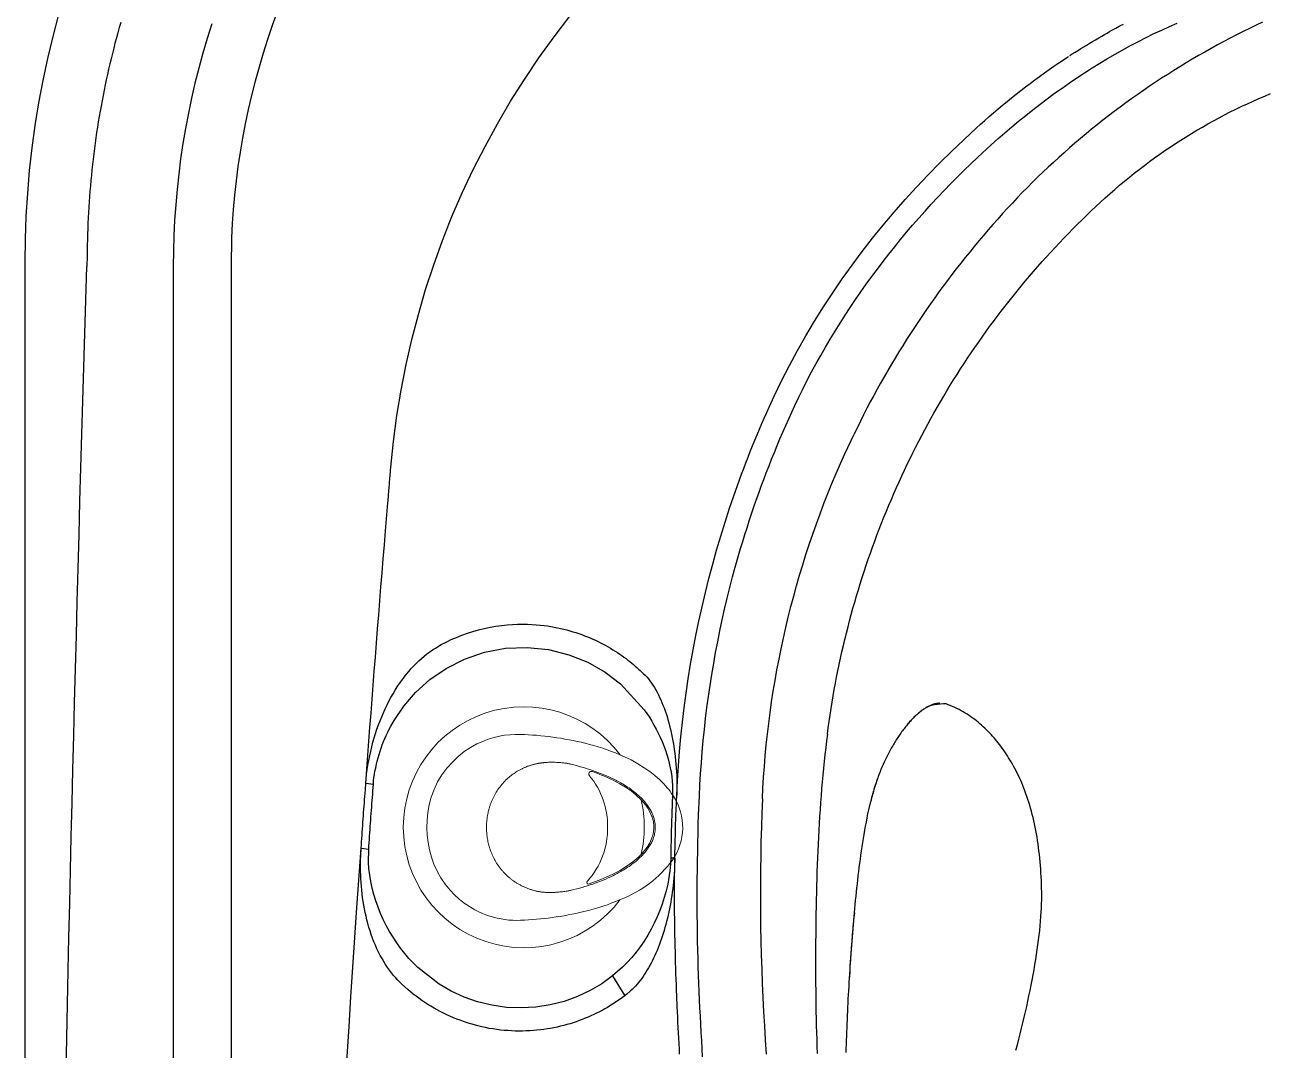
# Model space of a CAD drawing. Extents: x 941 to 1034, y 781 to 934.
# Drawn here: x 941.38 to 957.47, y 868.46 to 881.75 of the extents above; entities that cross this region are included whole.
import ezdxf

# ---------------------------------------------------------------- set-up
doc = ezdxf.new("R2010")
doc.units = 0
doc.header["$MEASUREMENT"] = 0
doc.layers.add('1', color=4, linetype='Continuous')

# ---------------------------------------------------------------- blocks, each defined once
blk = doc.blocks.new('ONOFVALVE')
at = {"layer": '1', "linetype": 'Continuous', "lineweight": 15}
for p, q in [((0.847, 0.67), (0.848, 0.669)), ((0.848, 0.669), (0.849, 0.669)), ((0.85, 0.669), (0.85, 0.668)), ((0.886, 0.722), (0.96, 0.695)), ((1.648, 0.711), (1.657, 0.704)), ((0.821, -0.727), (0.82, -0.726))]:
    blk.add_line(p, q, dxfattribs=at)
at = {"layer": '1', "linetype": 'Continuous', "lineweight": 15, "flags": 128}
for points in [[(-0.574, 1.095), (-0.607, 1.08), (-0.69, 1.034), (-0.772, 0.98), (-0.85, 0.917), (-0.926, 0.846), (-0.997, 0.766), (-1.061, 0.679), (-1.117, 0.587), (-1.163, 0.49), (-1.199, 0.391), (-1.225, 0.291), (-1.243, 0.191), (-1.253, 0.092), (-1.255, -0.006), (-1.251, -0.104), (-1.24, -0.199), (-1.223, -0.293), (-1.198, -0.386), (-1.165, -0.478), (-1.125, -0.568), (-1.076, -0.655), (-1.019, -0.739), (-0.955, -0.817), (-0.898, -0.876), (-0.837, -0.931), (-0.771, -0.982), (-0.702, -1.028), (-0.633, -1.068), (-0.581, -1.094), (-0.534, -1.116), (-0.492, -1.133), (-0.457, -1.146), (-0.441, -1.151)], [(1.941, 0.402), (1.929, 0.421), (1.912, 0.444), (1.896, 0.466), (1.88, 0.488), (1.86, 0.512), (1.817, 0.561), (1.764, 0.614), (1.7, 0.671), (1.635, 0.722), (1.562, 0.772), (1.48, 0.823), (1.391, 0.872), (1.305, 0.913), (1.245, 0.94)], [(1.15, 0.614), (1.246, 0.564), (1.319, 0.52), (1.39, 0.471), (1.458, 0.417), (1.522, 0.356), (1.581, 0.287), (1.607, 0.248), (1.631, 0.208), (1.661, 0.14), (1.672, 0.103), (1.68, 0.065), (1.685, 0.028), (1.686, -0.01), (1.683, -0.049), (1.676, -0.088), (1.657, -0.15), (1.628, -0.211), (1.599, -0.257), (1.566, -0.302), (1.529, -0.344), (1.489, -0.384), (1.412, -0.45), (1.328, -0.51), (1.239, -0.565), (1.147, -0.614), (0.999, -0.679), (0.847, -0.735)], [(0.435, -1.16), (0.44, -1.159), (0.448, -1.158)]]:
    blk.add_lwpolyline(points, dxfattribs=at)
at = {"layer": '1', "linetype": 'Continuous', "lineweight": 15}
for centre, radius, start, end in [((0, 0), 1.562, 36.8713, 323.1599), ((-0.084, 0.049), 1.155, 88.0839, 115.1425), ((-0.157, -2.735), 3.94, 76.0483, 88.3783), ((0.115, -1.721), 2.891, 66.9899, 76.4226), ((0.875, 0.691), 0.0334, 147.8478, 220.5631), ((0.093, 0.027), 0.992, 358.4174, 40.2627), ((0.874, 0.705), 0.0194, 65.2267, 118.6098), ((0.212, -1.321), 2.15, 64.1414, 69.6542), ((0, 0), 1.562, 347.0407, 13.2076), ((1.321, -0.001), 0.739, 324.9333, 32.9976), ((0.093, -0.026), 0.992, 317.4084, 1.5262), ((0.72, 0.468), 1.502, 291.0808, 323.4555), ((0.839, -0.714), 0.0224, 137.1255, 213.1255), ((0.839, -0.714), 0.0223, 214.4017, 291.8799), ((0.126, 1.676), 2.845, 283.2156, 293.5072), ((-0.192, 2.921), 4.129, 272.061, 283.5577), ((-0.089, -0.066), 1.141, 252.0222, 272.2865)]:
    blk.add_arc(centre, radius, start, end, dxfattribs=at)
at = {"layer": '1', "color": 3, "linetype": 'Continuous', "lineweight": 15}
for points, knots in [([(-0.04, 0.75), (-0.034, 0.753), (-0.023, 0.758), (-0.007, 0.766), (0.009, 0.773), (0.025, 0.78), (0.041, 0.787), (0.057, 0.793), (0.073, 0.798), (0.089, 0.803), (0.104, 0.808), (0.119, 0.812), (0.134, 0.816), (0.149, 0.82), (0.164, 0.823), (0.178, 0.826), (0.192, 0.829), (0.206, 0.831), (0.22, 0.833), (0.233, 0.835), (0.242, 0.836), (0.247, 0.837)], [0, 0, 0, 0, 0.060838, 0.120748, 0.17973, 0.237787, 0.294924, 0.351144, 0.40645, 0.460847, 0.514335, 0.566918, 0.618598, 0.669377, 0.71926, 0.768251, 0.816356, 0.86358, 0.909927, 0.9554, 1, 1, 1, 1]), ([(0.27, 0.839), (0.266, 0.839), (0.259, 0.838), (0.251, 0.837), (0.247, 0.837)], [0, 0, 0, 0, 0.490801, 1, 1, 1, 1]), ([(0.27, 0.839), (0.277, 0.84), (0.292, 0.841), (0.314, 0.842), (0.336, 0.842), (0.358, 0.843), (0.373, 0.843), (0.381, 0.842)], [0, 0, 0, 0, 0.194882, 0.39232, 0.592299, 0.794848, 1, 1, 1, 1]), ([(0.463, 0.839), (0.469, 0.839), (0.482, 0.838), (0.501, 0.836), (0.52, 0.834), (0.539, 0.832), (0.558, 0.829), (0.576, 0.825), (0.595, 0.821), (0.607, 0.818), (0.614, 0.817)], [0, 0, 0, 0, 0.122937, 0.247237, 0.372919, 0.500004, 0.624342, 0.750003, 0.87394, 1, 1, 1, 1]), ([(0.614, 0.817), (0.66, 0.805), (0.754, 0.781), (0.892, 0.737), (1.028, 0.687), (1.16, 0.628), (1.272, 0.568), (1.364, 0.51), (1.437, 0.456), (1.506, 0.397), (1.562, 0.338), (1.605, 0.282), (1.638, 0.231), (1.662, 0.186), (1.672, 0.158), (1.676, 0.149)], [0, 0, 0, 0, 0.111488, 0.222994, 0.334595, 0.446268, 0.557853, 0.627601, 0.697347, 0.767073, 0.836865, 0.883532, 0.930205, 0.976788, 1, 1, 1, 1]), ([(-0.483, 0), (-0.483, 0.006), (-0.483, 0.019), (-0.483, 0.038), (-0.482, 0.058), (-0.48, 0.077), (-0.478, 0.097), (-0.476, 0.116), (-0.473, 0.136), (-0.47, 0.156), (-0.466, 0.175), (-0.462, 0.195), (-0.458, 0.215), (-0.452, 0.235), (-0.447, 0.254), (-0.441, 0.274), (-0.434, 0.293), (-0.427, 0.313), (-0.42, 0.332), (-0.404, 0.369), (-0.378, 0.423), (-0.336, 0.49), (-0.288, 0.554), (-0.243, 0.602), (-0.207, 0.636), (-0.181, 0.657), (-0.155, 0.678), (-0.127, 0.698), (-0.099, 0.717), (-0.07, 0.734), (-0.05, 0.745), (-0.04, 0.75)], [0, 0, 0, 0, 0.020788, 0.041709, 0.062735, 0.08387, 0.105115, 0.126475, 0.147951, 0.169547, 0.191267, 0.213112, 0.235088, 0.257189, 0.279403, 0.301724, 0.324155, 0.3467, 0.369355, 0.392115, 0.476794, 0.562988, 0.650693, 0.739765, 0.776435, 0.81327, 0.850281, 0.887463, 0.924808, 0.962319, 1, 1, 1, 1]), ([(1.676, 0.149), (1.677, 0.144), (1.685, 0.125), (1.694, 0.091), (1.702, 0.046), (1.704, 0.001), (1.703, -0.044), (1.697, -0.072), (1.695, -0.086)], [0, 0, 0, 0, 0.063696, 0.253932, 0.444182, 0.634555, 0.82495, 1, 1, 1, 1]), ([(-0.041, -0.752), (-0.046, -0.749), (-0.057, -0.743), (-0.073, -0.734), (-0.089, -0.725), (-0.104, -0.715), (-0.12, -0.705), (-0.135, -0.694), (-0.149, -0.684), (-0.164, -0.673), (-0.178, -0.661), (-0.192, -0.65), (-0.205, -0.638), (-0.219, -0.626), (-0.232, -0.613), (-0.244, -0.601), (-0.257, -0.588), (-0.269, -0.575), (-0.28, -0.561), (-0.306, -0.531), (-0.342, -0.482), (-0.383, -0.412), (-0.417, -0.341), (-0.439, -0.281), (-0.453, -0.234), (-0.461, -0.2), (-0.468, -0.167), (-0.474, -0.133), (-0.478, -0.1), (-0.481, -0.066), (-0.483, -0.033), (-0.483, -0.011), (-0.483, 0)], [0, 0, 0, 0, 0.0203118, 0.0405724, 0.0607804, 0.0809352, 0.101037, 0.1210859, 0.1410818, 0.1610232, 0.1809061, 0.2007284, 0.2204929, 0.2402023, 0.2598568, 0.2794559, 0.2989973, 0.3184776, 0.3378936, 0.3572418, 0.4472598, 0.5358195, 0.6224024, 0.7054486, 0.7434705, 0.7811546, 0.8184656, 0.8554169, 0.8920293, 0.9283226, 0.9643149, 1, 1, 1, 1]), ([(1.695, -0.086), (1.695, -0.087), (1.692, -0.103), (1.683, -0.133), (1.665, -0.181), (1.639, -0.23), (1.606, -0.281), (1.562, -0.336), (1.506, -0.394), (1.438, -0.454), (1.365, -0.507), (1.273, -0.566), (1.161, -0.627), (1.029, -0.686), (0.893, -0.737), (0.755, -0.781), (0.662, -0.804), (0.615, -0.816)], [0, 0, 0, 0, 0.002663, 0.035892, 0.069138, 0.113491, 0.157856, 0.202189, 0.268653, 0.335156, 0.401669, 0.46816, 0.574544, 0.681013, 0.78741, 0.893709, 1, 1, 1, 1]), ([(0.248, -0.841), (0.242, -0.84), (0.231, -0.839), (0.214, -0.837), (0.197, -0.834), (0.179, -0.831), (0.161, -0.827), (0.142, -0.822), (0.123, -0.817), (0.104, -0.812), (0.084, -0.805), (0.064, -0.798), (0.043, -0.791), (0.023, -0.782), (0.001, -0.773), (-0.02, -0.763), (-0.034, -0.756), (-0.041, -0.752)], [0, 0, 0, 0, 0.054458, 0.110633, 0.168532, 0.228159, 0.289523, 0.352633, 0.417497, 0.484121, 0.552507, 0.622655, 0.694569, 0.768255, 0.843718, 0.920966, 1, 1, 1, 1]), ([(0.248, -0.841), (0.251, -0.841), (0.259, -0.842), (0.266, -0.843), (0.269, -0.843)], [0, 0, 0, 0, 0.503294, 1, 1, 1, 1]), ([(0.416, -0.843), (0.408, -0.843), (0.393, -0.844), (0.369, -0.845), (0.345, -0.845), (0.32, -0.845), (0.295, -0.844), (0.278, -0.843), (0.269, -0.843)], [0, 0, 0, 0, 0.158233, 0.319793, 0.484716, 0.653041, 0.824805, 1, 1, 1, 1]), ([(0.615, -0.816), (0.61, -0.817), (0.599, -0.82), (0.583, -0.823), (0.567, -0.826), (0.545, -0.83), (0.517, -0.834), (0.495, -0.836), (0.485, -0.837)], [0, 0, 0, 0, 0.1259331, 0.2499924, 0.3755406, 0.5000028, 0.7522961, 1, 1, 1, 1])]:
    blk.add_open_spline(points, degree=3, knots=knots, dxfattribs=at)
for points in [[(0.463, 0.839), (0.436, 0.841), (0.408, 0.842), (0.381, 0.842)], [(0.416, -0.843), (0.439, -0.841), (0.462, -0.839), (0.485, -0.837)]]:
    blk.add_open_spline(points, degree=3, dxfattribs=at)
at = {"layer": '1', "linetype": 'Continuous', "lineweight": 15}
for points, knots in [([(0.865, 0.722), (0.855, 0.717), (0.851, 0.714), (0.849, 0.711), (0.847, 0.708)], [0, 0, 0, 0, 0.4792353, 1, 1, 1, 1]), ([(0.85, 0.668), (0.85, 0.668), (0.85, 0.668), (0.85, 0.668), (0.849, 0.668), (0.849, 0.668)], [0, 0, 0, 0, 0.562427, 0.865191, 1, 1, 1, 1])]:
    blk.add_open_spline(points, degree=3, knots=knots, dxfattribs=at)
blk.add_open_spline([(0.886, 0.722), (0.882, 0.723)], degree=1, dxfattribs=at)
blk = doc.blocks.new('ENVOY')
at = {"layer": '1', "color": 3, "linetype": 'Continuous'}
for p, q in [((1.924, 77.052), (1.924, 12.055)), ((4.518, 70.338), (4.42, 70.351)), ((4.359, 69.511), (4.458, 69.498)), ((8.372, 69.388), (8.426, 69.385)), ((7.617, 67.855), (7.776, 67.599))]:
    blk.add_line(p, q, dxfattribs=at)
at = {"layer": '1', "color": 4}
blk.add_lwpolyline([(93.109, 77.107, 0.414214), (81.109, 89.107), (12, 89.107, 0.414214), (0, 77.107), (0, 12, 0.414214), (12, 0), (81.109, 0, 0.414214), (93.109, 12)], format="xyb", close=True, dxfattribs=at)
at = {"layer": '1', "color": 3, "linetype": 'Continuous'}
for points in [[(1.243, 80.214), (1.224, 80.147), (1.205, 80.08), (1.187, 80.013), (1.169, 79.945), (1.152, 79.878), (1.135, 79.811), (1.118, 79.743), (1.102, 79.675), (1.087, 79.607), (1.071, 79.539), (1.056, 79.471), (1.042, 79.403), (1.028, 79.335), (1.014, 79.267), (1.001, 79.199), (0.989, 79.13), (0.976, 79.062), (0.964, 78.993), (0.953, 78.924), (0.942, 78.856), (0.931, 78.787), (0.921, 78.718), (0.912, 78.649), (0.902, 78.58), (0.894, 78.511), (0.885, 78.442), (0.877, 78.373), (0.87, 78.303), (0.863, 78.234), (0.856, 78.165), (0.85, 78.095), (0.844, 78.026), (0.839, 77.957), (0.834, 77.887), (0.829, 77.818), (0.825, 77.749), (0.822, 77.679), (0.819, 77.61), (0.816, 77.541), (0.814, 77.471), (0.812, 77.401), (0.81, 77.33), (0.809, 77.26), (0.808, 77.189), (0.804, 77.049)], [(2.424, 80.196), (2.364, 80.005), (2.308, 79.814), (2.255, 79.621), (2.206, 79.427), (2.161, 79.232), (2.12, 79.037), (2.083, 78.84), (2.05, 78.643), (2.02, 78.446), (1.995, 78.248), (1.973, 78.049), (1.956, 77.85), (1.942, 77.651), (1.932, 77.452), (1.924, 77.052)], [(3.272, 80.349), (3.207, 80.172), (3.147, 79.994), (3.089, 79.814), (3.036, 79.633), (2.986, 79.451), (2.939, 79.268), (2.897, 79.084), (2.858, 78.9), (2.823, 78.715), (2.791, 78.53), (2.763, 78.345), (2.739, 78.16), (2.719, 77.976), (2.702, 77.791), (2.689, 77.607), (2.68, 77.422), (2.674, 77.054)], [(13.546, 79.785), (13.547, 79.786), (13.548, 79.786), (13.55, 79.788), (13.552, 79.789), (13.554, 79.79), (13.557, 79.792), (13.56, 79.794), (13.564, 79.797), (13.568, 79.799), (13.572, 79.802), (13.576, 79.805), (13.581, 79.808), (13.587, 79.811), (13.592, 79.815), (13.598, 79.818), (13.604, 79.822), (13.616, 79.83), (13.634, 79.841), (13.658, 79.856), (13.686, 79.874), (13.719, 79.894), (13.756, 79.916), (13.795, 79.94), (13.837, 79.965), (13.879, 79.99), (13.92, 80.014), (13.958, 80.036), (13.994, 80.057), (14.028, 80.076), (14.06, 80.094), (14.089, 80.111), (14.117, 80.126), (14.142, 80.14), (14.164, 80.152), (14.184, 80.163), (14.202, 80.172), (14.239, 80.192)], [(12.527, 78.628), (12.614, 78.706), (12.703, 78.783), (12.792, 78.859), (12.882, 78.935), (12.974, 79.009), (13.066, 79.082), (13.159, 79.154), (13.253, 79.225), (13.348, 79.295), (13.444, 79.363), (13.541, 79.431), (13.638, 79.496), (13.736, 79.561), (13.834, 79.623), (13.933, 79.685), (14.032, 79.744), (14.132, 79.803), (14.232, 79.859), (14.333, 79.914), (14.434, 79.967), (14.535, 80.018), (14.636, 80.068), (14.737, 80.115), (14.837, 80.161), (14.938, 80.205)], [(10.403, 70.99), (10.414, 71.073), (10.425, 71.155), (10.438, 71.237), (10.45, 71.32), (10.464, 71.402), (10.478, 71.484), (10.492, 71.566), (10.507, 71.648), (10.523, 71.729), (10.539, 71.811), (10.556, 71.893), (10.574, 71.974), (10.592, 72.055), (10.61, 72.136), (10.629, 72.217), (10.649, 72.298), (10.67, 72.379), (10.69, 72.459), (10.712, 72.54), (10.734, 72.62), (10.757, 72.7), (10.78, 72.78), (10.804, 72.86), (10.828, 72.939), (10.854, 73.019), (10.879, 73.098), (10.905, 73.177), (10.932, 73.255), (10.96, 73.334), (10.988, 73.412), (11.016, 73.491), (11.045, 73.569), (11.075, 73.646), (11.105, 73.724), (11.136, 73.801), (11.167, 73.878), (11.199, 73.955), (11.232, 74.032), (11.265, 74.108), (11.298, 74.185), (11.332, 74.261), (11.367, 74.336), (11.402, 74.412), (11.438, 74.487), (11.474, 74.562), (11.511, 74.637), (11.549, 74.711), (11.587, 74.785), (11.625, 74.859), (11.664, 74.932), (11.704, 75.006), (11.744, 75.079), (11.784, 75.151), (11.826, 75.224), (11.867, 75.296), (11.91, 75.368), (11.952, 75.439), (11.996, 75.51), (12.039, 75.581), (12.084, 75.651), (12.129, 75.722), (12.174, 75.791), (12.22, 75.861), (12.266, 75.93), (12.313, 75.999), (12.36, 76.067), (12.408, 76.135), (12.457, 76.203), (12.506, 76.271), (12.555, 76.338), (12.605, 76.404), (12.655, 76.471), (12.706, 76.537), (12.758, 76.602), (12.81, 76.667), (12.862, 76.732), (12.915, 76.797), (12.968, 76.861), (13.022, 76.924), (13.076, 76.987), (13.131, 77.05), (13.186, 77.113), (13.242, 77.175), (13.298, 77.236), (13.354, 77.297), (13.411, 77.358), (13.469, 77.418), (13.527, 77.478), (13.585, 77.538), (13.644, 77.597), (13.703, 77.655), (13.763, 77.713), (13.823, 77.771), (13.883, 77.828), (13.944, 77.885), (14.005, 77.94), (14.066, 77.995), (14.128, 78.049), (14.19, 78.103), (14.253, 78.155), (14.317, 78.208), (14.381, 78.259), (14.446, 78.309), (14.511, 78.359), (14.577, 78.409), (14.643, 78.457), (14.71, 78.505), (14.777, 78.552), (14.845, 78.598), (14.914, 78.643), (14.983, 78.688), (15.052, 78.732), (15.122, 78.775), (15.193, 78.817), (15.264, 78.858), (15.335, 78.899), (15.407, 78.939), (15.479, 78.978), (15.552, 79.016), (15.625, 79.053), (15.699, 79.09), (15.773, 79.126), (15.847, 79.16), (15.922, 79.194), (15.997, 79.227), (16.072, 79.259), (16.148, 79.291)], [(12.332, 78.844), (12.388, 78.894), (12.444, 78.944), (12.501, 78.994), (12.558, 79.043), (12.616, 79.092), (12.674, 79.141), (12.732, 79.189), (12.791, 79.237), (12.851, 79.284), (12.911, 79.331), (12.971, 79.377), (13.031, 79.424), (13.092, 79.469), (13.154, 79.514), (13.215, 79.559), (13.277, 79.603), (13.34, 79.647), (13.402, 79.69), (13.528, 79.774)], [(9.715, 75.371), (9.81, 75.57), (9.91, 75.766), (10.015, 75.96), (10.123, 76.151), (10.235, 76.34), (10.352, 76.526), (10.472, 76.709), (10.596, 76.89), (10.723, 77.068), (10.854, 77.244), (10.988, 77.417), (11.126, 77.587), (11.267, 77.754), (11.41, 77.918), (11.557, 78.08), (11.707, 78.238), (11.859, 78.394), (12.015, 78.547), (12.332, 78.844)], [(9.981, 75.247), (10.033, 75.357), (10.087, 75.467), (10.142, 75.576), (10.199, 75.684), (10.257, 75.791), (10.316, 75.897), (10.377, 76.003), (10.439, 76.108), (10.502, 76.212), (10.567, 76.315), (10.632, 76.418), (10.699, 76.52), (10.767, 76.621), (10.836, 76.721), (10.907, 76.821), (10.978, 76.919), (11.051, 77.017), (11.124, 77.114), (11.199, 77.21), (11.275, 77.305), (11.351, 77.4), (11.429, 77.494), (11.508, 77.586), (11.588, 77.678), (11.668, 77.769), (11.75, 77.859), (11.833, 77.949), (11.917, 78.037), (12.001, 78.124), (12.087, 78.21), (12.173, 78.296), (12.261, 78.38), (12.349, 78.464), (12.527, 78.628)], [(0.534, 66.62), (0.543, 67.054), (0.552, 67.489), (0.562, 67.924), (0.572, 68.358), (0.582, 68.793), (0.592, 69.227), (0.602, 69.662), (0.613, 70.096), (0.623, 70.531), (0.634, 70.966), (0.645, 71.4), (0.656, 71.835), (0.668, 72.269), (0.679, 72.704), (0.691, 73.138), (0.703, 73.573), (0.715, 74.008), (0.727, 74.442), (0.74, 74.877), (0.752, 75.311), (0.765, 75.746), (0.778, 76.18), (0.804, 77.049)], [(2.674, 77.054), (2.674, 75.197), (2.674, 73.34), (2.674, 71.482), (2.674, 69.625), (2.674, 67.768), (2.674, 65.911), (2.674, 64.054), (2.674, 62.197), (2.674, 60.34), (2.674, 58.482), (2.674, 56.625), (2.674, 54.768), (2.674, 52.911)], [(9.135, 73.916), (9.16, 73.991), (9.186, 74.065), (9.211, 74.139), (9.238, 74.213), (9.264, 74.286), (9.291, 74.36), (9.319, 74.433), (9.347, 74.506), (9.375, 74.58), (9.404, 74.652), (9.433, 74.725), (9.463, 74.798), (9.493, 74.87), (9.523, 74.942), (9.554, 75.014), (9.585, 75.086), (9.617, 75.158), (9.649, 75.229), (9.715, 75.371)], [(9.175, 73.03), (9.2, 73.121), (9.225, 73.212), (9.251, 73.303), (9.277, 73.394), (9.305, 73.484), (9.332, 73.575), (9.361, 73.665), (9.39, 73.755), (9.42, 73.844), (9.45, 73.934), (9.481, 74.023), (9.513, 74.112), (9.545, 74.201), (9.578, 74.29), (9.611, 74.378), (9.646, 74.466), (9.68, 74.554), (9.716, 74.641), (9.752, 74.729), (9.788, 74.816), (9.826, 74.903), (9.864, 74.989), (9.902, 75.075), (9.981, 75.247)], [(8.45, 70.198), (8.459, 70.388), (8.471, 70.577), (8.486, 70.766), (8.503, 70.955), (8.523, 71.144), (8.546, 71.332), (8.571, 71.52), (8.599, 71.708), (8.63, 71.895), (8.663, 72.082), (8.698, 72.268), (8.737, 72.454), (8.778, 72.639), (8.821, 72.823), (8.867, 73.007), (8.916, 73.191), (8.967, 73.373), (9.02, 73.555), (9.135, 73.916)], [(8.743, 70.186), (8.75, 70.33), (8.759, 70.474), (8.769, 70.617), (8.78, 70.761), (8.793, 70.905), (8.808, 71.048), (8.824, 71.191), (8.842, 71.334), (8.861, 71.477), (8.882, 71.619), (8.905, 71.762), (8.929, 71.904), (8.954, 72.046), (8.981, 72.187), (9.01, 72.329), (9.04, 72.469), (9.071, 72.61), (9.104, 72.75), (9.175, 73.03)], [(5.397, 72.149), (5.462, 72.182), (5.528, 72.214), (5.596, 72.243), (5.665, 72.271), (5.736, 72.296), (5.808, 72.319), (5.881, 72.34), (5.956, 72.358), (6.031, 72.374), (6.107, 72.387), (6.181, 72.398), (6.252, 72.405), (6.322, 72.41), (6.388, 72.413), (6.452, 72.414), (6.514, 72.413), (6.572, 72.411), (6.628, 72.407), (6.681, 72.403), (6.73, 72.397), (6.776, 72.391), (6.819, 72.384), (6.861, 72.377), (6.903, 72.368), (6.945, 72.36), (6.986, 72.35), (7.026, 72.34), (7.066, 72.329), (7.105, 72.317), (7.143, 72.305), (7.181, 72.292), (7.219, 72.279), (7.255, 72.265), (7.292, 72.251), (7.327, 72.236), (7.362, 72.221), (7.397, 72.205), (7.431, 72.189), (7.464, 72.172), (7.497, 72.155), (7.529, 72.138), (7.561, 72.12), (7.592, 72.102), (7.623, 72.083), (7.653, 72.065), (7.683, 72.046), (7.711, 72.026), (7.739, 72.007), (7.766, 71.988), (7.793, 71.968), (7.818, 71.949), (7.843, 71.93), (7.867, 71.91), (7.89, 71.891), (7.913, 71.872), (7.935, 71.852), (7.956, 71.833), (7.977, 71.814), (8.016, 71.777)], [(4.42, 70.351), (4.425, 70.411), (4.431, 70.47), (4.439, 70.53), (4.448, 70.589), (4.459, 70.648), (4.47, 70.708), (4.483, 70.766), (4.497, 70.825), (4.512, 70.883), (4.529, 70.94), (4.546, 70.997), (4.565, 71.053), (4.584, 71.108), (4.605, 71.162), (4.626, 71.215), (4.648, 71.267), (4.671, 71.318), (4.695, 71.368), (4.72, 71.417), (4.746, 71.465), (4.773, 71.512), (4.8, 71.557), (4.828, 71.601), (4.856, 71.644), (4.886, 71.686), (4.916, 71.726), (4.946, 71.765), (4.977, 71.803), (5.009, 71.839), (5.042, 71.874), (5.075, 71.908), (5.108, 71.94), (5.143, 71.971), (5.177, 72.001), (5.213, 72.029), (5.249, 72.056), (5.285, 72.081), (5.322, 72.105), (5.397, 72.149)], [(4.787, 71.167), (4.912, 71.352), (5.066, 71.53), (5.25, 71.696), (5.463, 71.842), (5.701, 71.962), (5.96, 72.05), (6.232, 72.102), (6.511, 72.113), (6.787, 72.085), (7.052, 72.019), (7.299, 71.92), (7.523, 71.792), (7.721, 71.642), (8.03, 71.304)], [(8.016, 71.777), (8.039, 71.754), (8.061, 71.73), (8.082, 71.704), (8.103, 71.678), (8.123, 71.65), (8.142, 71.622), (8.16, 71.592), (8.178, 71.562), (8.196, 71.531), (8.212, 71.499), (8.228, 71.466), (8.244, 71.433), (8.258, 71.399), (8.272, 71.364), (8.286, 71.328), (8.299, 71.292), (8.312, 71.255), (8.324, 71.216), (8.336, 71.177), (8.347, 71.137), (8.358, 71.096), (8.368, 71.054), (8.378, 71.012), (8.387, 70.968), (8.395, 70.925), (8.403, 70.88), (8.411, 70.835), (8.418, 70.789), (8.424, 70.742), (8.43, 70.695), (8.435, 70.647), (8.44, 70.599), (8.444, 70.55), (8.447, 70.501), (8.45, 70.451), (8.451, 70.401), (8.452, 70.351), (8.452, 70.3), (8.45, 70.198)], [(8.03, 71.304), (8.063, 71.256), (8.095, 71.207), (8.126, 71.157), (8.155, 71.106), (8.184, 71.054), (8.211, 71.001), (8.236, 70.948), (8.26, 70.893), (8.282, 70.838), (8.303, 70.782), (8.321, 70.726), (8.338, 70.669), (8.353, 70.611), (8.366, 70.554), (8.377, 70.496), (8.385, 70.438), (8.391, 70.38), (8.395, 70.322), (8.396, 70.206)], [(11.751, 71.365), (11.82, 71.382), (11.844, 71.389), (11.843, 71.389), (11.834, 71.388), (11.825, 71.387), (11.816, 71.385), (11.806, 71.383), (11.797, 71.381), (11.787, 71.379), (11.778, 71.376), (11.768, 71.372), (11.758, 71.369), (11.749, 71.365), (11.739, 71.361), (11.729, 71.357), (11.719, 71.352), (11.709, 71.347), (11.699, 71.342), (11.689, 71.337), (11.68, 71.331), (11.67, 71.325), (11.66, 71.318), (11.65, 71.312), (11.64, 71.305), (11.63, 71.298), (11.62, 71.291), (11.61, 71.283), (11.6, 71.275), (11.59, 71.267), (11.58, 71.258), (11.57, 71.25), (11.56, 71.241), (11.549, 71.231), (11.539, 71.222), (11.529, 71.212), (11.519, 71.202), (11.509, 71.192), (11.499, 71.181), (11.489, 71.17), (11.479, 71.159), (11.469, 71.147), (11.458, 71.136), (11.448, 71.123), (11.438, 71.111), (11.427, 71.098), (11.417, 71.085), (11.407, 71.072), (11.396, 71.058), (11.386, 71.045), (11.376, 71.031), (11.365, 71.017), (11.355, 71.003), (11.345, 70.988), (11.335, 70.973), (11.325, 70.959), (11.315, 70.944), (11.305, 70.929), (11.296, 70.914), (11.286, 70.899), (11.277, 70.884), (11.267, 70.868), (11.258, 70.853), (11.249, 70.837), (11.24, 70.822), (11.231, 70.806), (11.221, 70.789), (11.212, 70.773), (11.203, 70.756), (11.194, 70.739), (11.186, 70.722), (11.177, 70.705), (11.168, 70.687), (11.159, 70.67), (11.151, 70.652), (11.142, 70.634), (11.134, 70.616), (11.126, 70.597), (11.117, 70.578), (11.109, 70.56), (11.101, 70.54), (11.093, 70.521), (11.085, 70.502), (11.078, 70.482), (11.07, 70.462), (11.063, 70.442), (11.055, 70.422), (11.048, 70.401), (11.041, 70.381), (11.034, 70.36), (11.027, 70.339), (11.02, 70.317), (11.013, 70.296), (11.006, 70.274), (11, 70.252), (10.994, 70.23), (10.988, 70.208), (10.982, 70.185), (10.976, 70.163), (10.964, 70.117)], [(11.436, 71.108), (11.445, 71.119), (11.454, 71.13), (11.462, 71.14), (11.471, 71.15), (11.48, 71.16), (11.489, 71.169), (11.497, 71.179), (11.506, 71.188), (11.514, 71.196), (11.522, 71.205), (11.53, 71.213), (11.539, 71.221), (11.547, 71.229), (11.555, 71.236), (11.562, 71.243), (11.57, 71.25), (11.578, 71.257), (11.586, 71.263), (11.593, 71.27), (11.601, 71.276), (11.608, 71.282), (11.616, 71.287), (11.623, 71.293), (11.63, 71.298), (11.637, 71.303), (11.644, 71.308), (11.651, 71.313), (11.658, 71.318), (11.665, 71.322), (11.672, 71.326), (11.678, 71.33), (11.685, 71.334), (11.692, 71.338), (11.698, 71.341), (11.704, 71.345), (11.711, 71.348), (11.717, 71.351), (11.723, 71.354), (11.729, 71.357), (11.735, 71.359), (11.741, 71.362), (11.746, 71.364), (11.752, 71.367), (11.757, 71.369), (11.763, 71.371), (11.768, 71.373), (11.774, 71.374), (11.779, 71.376), (11.784, 71.378), (11.789, 71.379), (11.794, 71.38), (11.799, 71.382), (11.804, 71.383), (11.809, 71.384), (11.814, 71.385), (11.818, 71.386), (11.823, 71.387), (11.827, 71.387), (11.832, 71.388), (11.836, 71.389), (11.841, 71.389), (11.845, 71.39), (11.849, 71.39), (11.853, 71.39), (11.857, 71.391), (11.859, 71.391), (11.856, 71.389), (11.841, 71.385), (11.751, 71.365)], [(12.847, 66.892), (12.865, 66.964), (12.884, 67.035), (12.902, 67.107), (12.92, 67.178), (12.937, 67.249), (12.954, 67.319), (12.97, 67.39), (12.986, 67.459), (13.001, 67.529), (13.016, 67.598), (13.03, 67.666), (13.044, 67.734), (13.057, 67.802), (13.069, 67.869), (13.081, 67.936), (13.093, 68.002), (13.104, 68.067), (13.114, 68.132), (13.124, 68.196), (13.132, 68.26), (13.141, 68.323), (13.148, 68.385), (13.155, 68.446), (13.161, 68.506), (13.166, 68.566), (13.17, 68.624), (13.174, 68.682), (13.177, 68.737), (13.179, 68.79), (13.181, 68.841), (13.181, 68.891), (13.181, 68.941), (13.18, 68.992), (13.178, 69.042), (13.176, 69.092), (13.173, 69.141), (13.171, 69.191), (13.168, 69.239), (13.164, 69.287), (13.16, 69.335), (13.155, 69.382), (13.151, 69.429), (13.145, 69.475), (13.139, 69.52), (13.133, 69.566), (13.127, 69.61), (13.12, 69.654), (13.112, 69.698), (13.104, 69.741), (13.096, 69.784), (13.087, 69.826), (13.078, 69.867), (13.068, 69.908), (13.058, 69.949), (13.048, 69.989), (13.037, 70.029), (13.025, 70.068), (13.014, 70.106), (13.001, 70.144), (12.989, 70.181), (12.976, 70.217), (12.963, 70.253), (12.95, 70.288), (12.936, 70.322), (12.922, 70.356), (12.908, 70.389), (12.893, 70.421), (12.879, 70.453), (12.863, 70.484), (12.848, 70.515), (12.833, 70.545), (12.817, 70.574), (12.801, 70.602), (12.785, 70.63), (12.769, 70.658), (12.752, 70.684), (12.736, 70.71), (12.719, 70.736), (12.702, 70.761), (12.685, 70.785), (12.668, 70.809), (12.651, 70.832), (12.634, 70.855), (12.617, 70.877), (12.599, 70.899), (12.581, 70.92), (12.563, 70.942), (12.544, 70.963), (12.525, 70.984), (12.506, 71.005), (12.486, 71.025), (12.466, 71.045), (12.445, 71.065), (12.424, 71.085), (12.402, 71.105), (12.38, 71.124), (12.358, 71.143), (12.335, 71.161), (12.312, 71.179), (12.288, 71.197), (12.264, 71.214), (12.24, 71.23), (12.215, 71.247), (12.19, 71.262), (12.164, 71.278), (12.137, 71.293), (12.11, 71.308), (12.082, 71.322), (12.053, 71.336), (12.025, 71.348), (11.996, 71.36), (11.968, 71.371), (11.941, 71.38), (11.907, 71.383), (11.751, 71.365)], [(4.518, 70.338), (4.521, 70.381), (4.526, 70.425), (4.532, 70.468), (4.539, 70.511), (4.548, 70.554), (4.557, 70.598), (4.567, 70.64), (4.579, 70.683), (4.591, 70.725), (4.604, 70.768), (4.618, 70.809), (4.634, 70.851), (4.65, 70.892), (4.667, 70.933), (4.685, 70.973), (4.704, 71.013), (4.723, 71.052), (4.743, 71.091), (4.787, 71.167)], [(10.403, 70.99), (10.391, 70.902), (10.381, 70.813), (10.371, 70.725), (10.361, 70.636), (10.352, 70.547), (10.343, 70.459), (10.335, 70.37), (10.328, 70.28), (10.321, 70.191), (10.314, 70.102), (10.308, 70.013), (10.302, 69.923), (10.296, 69.833), (10.291, 69.744), (10.287, 69.654), (10.282, 69.564), (10.278, 69.474), (10.275, 69.384), (10.271, 69.294), (10.268, 69.203), (10.265, 69.113), (10.263, 69.022), (10.26, 68.932), (10.258, 68.842), (10.256, 68.751), (10.254, 68.661), (10.253, 68.57), (10.252, 68.48), (10.251, 68.389), (10.25, 68.299), (10.249, 68.208), (10.249, 68.118), (10.249, 68.027), (10.249, 67.937), (10.25, 67.846), (10.25, 67.756), (10.251, 67.665), (10.252, 67.575), (10.254, 67.484), (10.255, 67.394), (10.257, 67.303), (10.259, 67.213), (10.261, 67.122), (10.264, 67.032), (10.267, 66.941), (10.269, 66.85)], [(4.458, 69.498), (4.461, 69.54), (4.463, 69.582), (4.466, 69.624), (4.469, 69.666), (4.472, 69.708), (4.475, 69.75), (4.478, 69.792), (4.481, 69.834), (4.484, 69.876), (4.487, 69.918), (4.49, 69.96), (4.493, 70.002), (4.496, 70.044), (4.499, 70.086), (4.502, 70.128), (4.505, 70.17), (4.509, 70.212), (4.512, 70.254), (4.518, 70.338)], [(11.053, 70.416), (11.048, 70.402), (11.043, 70.388), (11.038, 70.374), (11.033, 70.359), (11.029, 70.345), (11.024, 70.33), (11.019, 70.316), (11.015, 70.301), (11.01, 70.286), (11.006, 70.271), (11.001, 70.256), (10.997, 70.241), (10.993, 70.226), (10.988, 70.211), (10.984, 70.195), (10.98, 70.18), (10.976, 70.164), (10.972, 70.148), (10.964, 70.117)], [(8.396, 70.206), (8.394, 70.165), (8.392, 70.124), (8.391, 70.083), (8.389, 70.043), (8.388, 70.002), (8.386, 69.961), (8.385, 69.92), (8.384, 69.879), (8.382, 69.838), (8.381, 69.797), (8.38, 69.756), (8.379, 69.716), (8.378, 69.675), (8.377, 69.634), (8.376, 69.593), (8.375, 69.552), (8.374, 69.511), (8.373, 69.47), (8.372, 69.388)], [(8.426, 69.385), (8.427, 69.426), (8.427, 69.467), (8.428, 69.507), (8.429, 69.548), (8.43, 69.589), (8.431, 69.629), (8.432, 69.67), (8.433, 69.711), (8.434, 69.751), (8.435, 69.792), (8.436, 69.833), (8.438, 69.873), (8.439, 69.914), (8.44, 69.954), (8.442, 69.995), (8.443, 70.036), (8.445, 70.076), (8.446, 70.117), (8.45, 70.198)], [(8.786, 66.805), (8.78, 66.911), (8.774, 67.017), (8.768, 67.123), (8.762, 67.229), (8.756, 67.335), (8.751, 67.441), (8.746, 67.547), (8.741, 67.653), (8.737, 67.758), (8.733, 67.865), (8.73, 67.972), (8.726, 68.08), (8.724, 68.19), (8.721, 68.301), (8.72, 68.414), (8.718, 68.527), (8.717, 68.641), (8.716, 68.757), (8.716, 68.873), (8.716, 68.99), (8.717, 69.108), (8.718, 69.226), (8.72, 69.345), (8.722, 69.464), (8.724, 69.584), (8.727, 69.704), (8.73, 69.824), (8.734, 69.945), (8.743, 70.186)], [(10.646, 66.861), (10.648, 66.914), (10.65, 66.968), (10.651, 67.022), (10.653, 67.075), (10.655, 67.129), (10.657, 67.183), (10.659, 67.236), (10.662, 67.29), (10.664, 67.343), (10.666, 67.397), (10.669, 67.45), (10.672, 67.504), (10.674, 67.557), (10.677, 67.611), (10.68, 67.664), (10.683, 67.718), (10.686, 67.771), (10.69, 67.825), (10.693, 67.878), (10.696, 67.932), (10.7, 67.985), (10.703, 68.038), (10.707, 68.092), (10.711, 68.145), (10.715, 68.198), (10.719, 68.251), (10.723, 68.305), (10.727, 68.358), (10.731, 68.411), (10.736, 68.464), (10.74, 68.518), (10.745, 68.571), (10.749, 68.624), (10.754, 68.677), (10.759, 68.73), (10.764, 68.783), (10.769, 68.836), (10.774, 68.889), (10.779, 68.943), (10.785, 68.996), (10.791, 69.049), (10.797, 69.102), (10.803, 69.156), (10.809, 69.209), (10.816, 69.262), (10.823, 69.316), (10.83, 69.369), (10.837, 69.422), (10.845, 69.476), (10.853, 69.529), (10.861, 69.583), (10.87, 69.636), (10.879, 69.689), (10.888, 69.743), (10.898, 69.796), (10.908, 69.85), (10.918, 69.903), (10.929, 69.957), (10.941, 70.01), (10.964, 70.117)], [(4.893, 67.743), (4.864, 67.771), (4.835, 67.8), (4.807, 67.831), (4.78, 67.863), (4.753, 67.896), (4.727, 67.93), (4.702, 67.966), (4.677, 68.003), (4.653, 68.042), (4.63, 68.081), (4.607, 68.122), (4.585, 68.165), (4.564, 68.208), (4.544, 68.253), (4.526, 68.298), (4.508, 68.344), (4.491, 68.391), (4.475, 68.438), (4.461, 68.485), (4.447, 68.533), (4.435, 68.581), (4.423, 68.629), (4.412, 68.677), (4.403, 68.725), (4.394, 68.774), (4.386, 68.822), (4.379, 68.871), (4.373, 68.92), (4.367, 68.968), (4.363, 69.018), (4.359, 69.067), (4.356, 69.116), (4.354, 69.166), (4.352, 69.215), (4.351, 69.265), (4.351, 69.314), (4.352, 69.364), (4.354, 69.413), (4.359, 69.511)], [(5.096, 67.963), (5.037, 68.021), (4.979, 68.083), (4.924, 68.147), (4.871, 68.214), (4.82, 68.284), (4.773, 68.356), (4.728, 68.431), (4.685, 68.507), (4.646, 68.585), (4.611, 68.665), (4.578, 68.745), (4.549, 68.827), (4.524, 68.91), (4.502, 68.994), (4.484, 69.078), (4.47, 69.162), (4.46, 69.247), (4.455, 69.331), (4.458, 69.498)], [(8.372, 69.388), (8.368, 69.302), (8.361, 69.216), (8.349, 69.13), (8.333, 69.044), (8.313, 68.958), (8.289, 68.872), (8.262, 68.787), (8.231, 68.703), (8.197, 68.621), (8.159, 68.54), (8.118, 68.46), (8.074, 68.382), (8.026, 68.307), (7.976, 68.233), (7.923, 68.163), (7.867, 68.095), (7.808, 68.03), (7.747, 67.968), (7.617, 67.855)], [(8.426, 69.382), (8.425, 69.337), (8.423, 69.296), (8.422, 69.256), (8.419, 69.214), (8.416, 69.168), (8.412, 69.122), (8.408, 69.077), (8.403, 69.032), (8.398, 68.988), (8.392, 68.943), (8.386, 68.899), (8.379, 68.856), (8.372, 68.812), (8.364, 68.769), (8.356, 68.727), (8.347, 68.685), (8.338, 68.643), (8.329, 68.602), (8.319, 68.561), (8.308, 68.521), (8.297, 68.482), (8.286, 68.443), (8.274, 68.404), (8.262, 68.366), (8.249, 68.329), (8.236, 68.292), (8.223, 68.256), (8.209, 68.221), (8.195, 68.186), (8.181, 68.152), (8.166, 68.119), (8.15, 68.086), (8.135, 68.054), (8.119, 68.022), (8.102, 67.992), (8.085, 67.962), (8.068, 67.933), (8.051, 67.905), (8.033, 67.877), (8.014, 67.85), (7.996, 67.823), (7.976, 67.798), (7.956, 67.772), (7.936, 67.748), (7.915, 67.724), (7.893, 67.701), (7.871, 67.679), (7.848, 67.658), (7.802, 67.619)], [(8.451, 67.599), (8.448, 67.67), (8.445, 67.741), (8.443, 67.812), (8.44, 67.883), (8.438, 67.954), (8.436, 68.026), (8.434, 68.097), (8.432, 68.168), (8.43, 68.239), (8.428, 68.31), (8.427, 68.382), (8.426, 68.453), (8.425, 68.524), (8.424, 68.596), (8.423, 68.667), (8.423, 68.738), (8.422, 68.81), (8.422, 68.881), (8.422, 68.953), (8.422, 69.024), (8.423, 69.096), (8.423, 69.167), (8.424, 69.239), (8.426, 69.382)], [(8.426, 69.382), (8.426, 69.382), (8.426, 69.382), (8.426, 69.383), (8.426, 69.383), (8.426, 69.383), (8.426, 69.383), (8.426, 69.383), (8.426, 69.383), (8.426, 69.383), (8.426, 69.384), (8.426, 69.384), (8.426, 69.384), (8.426, 69.384), (8.426, 69.384), (8.426, 69.384), (8.426, 69.385), (8.426, 69.385), (8.426, 69.385), (8.426, 69.385)], [(10.694, 67.84), (10.695, 67.866), (10.696, 67.892), (10.697, 67.916), (10.698, 67.941), (10.699, 67.964), (10.7, 67.988), (10.702, 68.01), (10.703, 68.033), (10.705, 68.055), (10.706, 68.077), (10.708, 68.099), (10.709, 68.12), (10.711, 68.142), (10.712, 68.163), (10.714, 68.185), (10.715, 68.206), (10.717, 68.227), (10.719, 68.249), (10.72, 68.27), (10.722, 68.291), (10.723, 68.312), (10.725, 68.333), (10.727, 68.354), (10.728, 68.375), (10.73, 68.396), (10.732, 68.417), (10.733, 68.438), (10.735, 68.458), (10.737, 68.479), (10.738, 68.499), (10.74, 68.519), (10.742, 68.538), (10.744, 68.558), (10.745, 68.576), (10.747, 68.595), (10.749, 68.612), (10.751, 68.629), (10.753, 68.645), (10.757, 68.675)], [(7.617, 67.855), (7.478, 67.755), (7.327, 67.666), (7.164, 67.589), (6.991, 67.526), (6.81, 67.48), (6.623, 67.451), (6.433, 67.44), (6.242, 67.448), (6.053, 67.475), (5.869, 67.52), (5.693, 67.582), (5.526, 67.659), (5.37, 67.75), (5.096, 67.963)], [(7.776, 67.599), (7.746, 67.576), (7.715, 67.553), (7.683, 67.531), (7.651, 67.51), (7.618, 67.489), (7.585, 67.468), (7.551, 67.448), (7.517, 67.428), (7.482, 67.409), (7.447, 67.39), (7.411, 67.372), (7.375, 67.355), (7.338, 67.338), (7.301, 67.321), (7.263, 67.306), (7.225, 67.29), (7.187, 67.276), (7.147, 67.262), (7.108, 67.249), (7.068, 67.236), (7.027, 67.224), (6.986, 67.213), (6.944, 67.203), (6.902, 67.193), (6.859, 67.184), (6.816, 67.176), (6.773, 67.168), (6.728, 67.162), (6.684, 67.156), (6.638, 67.151), (6.592, 67.147), (6.546, 67.144), (6.5, 67.142), (6.452, 67.14), (6.405, 67.14), (6.358, 67.141), (6.31, 67.143), (6.263, 67.146), (6.215, 67.149), (6.167, 67.154), (6.118, 67.161), (6.069, 67.168), (6.02, 67.176), (5.971, 67.186), (5.922, 67.196), (5.874, 67.208), (5.827, 67.22), (5.78, 67.234), (5.734, 67.248), (5.688, 67.263), (5.643, 67.28), (5.599, 67.297), (5.555, 67.314), (5.511, 67.333), (5.469, 67.353), (5.427, 67.373), (5.385, 67.394), (5.344, 67.416), (5.304, 67.439), (5.264, 67.462), (5.225, 67.486), (5.186, 67.512), (5.147, 67.538), (5.109, 67.565), (5.072, 67.592), (5.035, 67.621), (4.998, 67.65), (4.963, 67.68), (4.893, 67.743)], [(7.802, 67.619), (7.8, 67.618), (7.799, 67.617), (7.798, 67.616), (7.797, 67.615), (7.795, 67.614), (7.794, 67.613), (7.793, 67.612), (7.792, 67.611), (7.79, 67.61), (7.789, 67.609), (7.788, 67.608), (7.786, 67.607), (7.785, 67.606), (7.784, 67.605), (7.783, 67.604), (7.781, 67.603), (7.78, 67.602), (7.779, 67.601), (7.776, 67.599)], [(8.487, 66.841), (8.484, 66.91), (8.48, 66.979), (8.476, 67.048), (8.473, 67.117), (8.47, 67.186), (8.466, 67.255), (8.463, 67.324), (8.46, 67.392), (8.457, 67.461), (8.451, 67.599)]]:
    blk.add_lwpolyline(points, dxfattribs=at)
at = {"layer": '1', "color": 2, "linetype": 'Continuous'}
for points in [[(4.745, 74.45), (4.779, 74.784), (4.823, 75.117), (4.877, 75.449), (4.942, 75.778), (5.016, 76.105), (5.101, 76.429), (5.195, 76.751), (5.3, 77.07), (5.414, 77.385), (5.537, 77.697), (5.67, 78.004), (5.813, 78.308), (5.965, 78.607), (6.126, 78.901), (6.296, 79.191), (6.476, 79.475), (6.664, 79.754), (6.861, 80.026), (7.066, 80.293)], [(16.043, 80.216), (15.959, 80.176), (15.874, 80.136), (15.79, 80.094), (15.707, 80.052), (15.623, 80.009), (15.541, 79.965), (15.458, 79.921), (15.376, 79.876), (15.295, 79.83), (15.213, 79.783), (15.133, 79.736), (15.052, 79.688), (14.972, 79.64), (14.893, 79.59), (14.814, 79.54), (14.735, 79.489), (14.657, 79.438), (14.579, 79.386), (14.502, 79.333), (14.425, 79.28), (14.348, 79.226), (14.273, 79.171), (14.197, 79.116), (14.122, 79.059), (14.048, 79.003), (13.974, 78.945), (13.9, 78.887), (13.827, 78.829), (13.755, 78.769), (13.683, 78.709), (13.612, 78.649), (13.541, 78.587), (13.471, 78.525), (13.401, 78.463), (13.332, 78.4), (13.263, 78.336), (13.195, 78.272), (13.128, 78.206), (13.061, 78.141), (12.995, 78.075), (12.929, 78.008), (12.864, 77.94), (12.8, 77.872), (12.737, 77.804), (12.673, 77.735), (12.611, 77.665), (12.549, 77.595), (12.487, 77.525), (12.427, 77.454), (12.366, 77.383), (12.306, 77.311), (12.247, 77.238), (12.189, 77.166), (12.131, 77.093), (12.073, 77.019), (12.016, 76.945), (11.96, 76.87), (11.904, 76.795), (11.849, 76.72), (11.794, 76.644), (11.74, 76.568), (11.687, 76.491), (11.634, 76.414), (11.582, 76.337), (11.53, 76.259), (11.479, 76.18), (11.429, 76.102), (11.379, 76.023), (11.33, 75.943), (11.281, 75.863), (11.233, 75.783), (11.186, 75.703), (11.139, 75.622), (11.093, 75.54), (11.048, 75.459), (11.003, 75.377), (10.959, 75.294), (10.915, 75.212), (10.872, 75.128), (10.83, 75.045), (10.748, 74.877)], [(9.56, 70.15), (9.567, 70.291), (9.576, 70.43), (9.586, 70.57), (9.598, 70.71), (9.611, 70.85), (9.626, 70.989), (9.642, 71.128), (9.661, 71.267), (9.68, 71.406), (9.702, 71.545), (9.725, 71.683), (9.749, 71.821), (9.776, 71.959), (9.803, 72.096), (9.833, 72.233), (9.864, 72.37), (9.896, 72.506), (9.931, 72.642), (9.966, 72.778), (10.004, 72.913), (10.042, 73.048), (10.083, 73.182), (10.125, 73.316), (10.168, 73.449), (10.213, 73.582), (10.26, 73.714), (10.308, 73.846), (10.358, 73.977), (10.409, 74.107), (10.462, 74.237), (10.516, 74.367), (10.572, 74.495), (10.629, 74.623), (10.748, 74.877)], [(4.706, 73.989), (4.708, 74.012), (4.71, 74.035), (4.712, 74.058), (4.714, 74.081), (4.716, 74.104), (4.718, 74.127), (4.719, 74.15), (4.721, 74.173), (4.723, 74.196), (4.725, 74.219), (4.727, 74.242), (4.729, 74.265), (4.731, 74.288), (4.733, 74.311), (4.735, 74.334), (4.737, 74.358), (4.739, 74.381), (4.741, 74.404), (4.745, 74.45)], [(4.42, 70.351), (4.433, 70.533), (4.447, 70.715), (4.46, 70.897), (4.474, 71.079), (4.488, 71.261), (4.502, 71.443), (4.516, 71.625), (4.53, 71.807), (4.544, 71.988), (4.558, 72.17), (4.573, 72.352), (4.587, 72.534), (4.601, 72.716), (4.616, 72.898), (4.631, 73.08), (4.646, 73.261), (4.661, 73.443), (4.676, 73.625), (4.706, 73.989)], [(4.359, 69.511), (4.362, 69.553), (4.365, 69.595), (4.368, 69.637), (4.371, 69.679), (4.374, 69.721), (4.377, 69.763), (4.38, 69.805), (4.383, 69.847), (4.386, 69.889), (4.389, 69.931), (4.392, 69.973), (4.395, 70.015), (4.398, 70.057), (4.402, 70.099), (4.405, 70.141), (4.408, 70.183), (4.411, 70.225), (4.414, 70.267), (4.42, 70.351)], [(9.56, 70.15), (9.553, 69.967), (9.547, 69.783), (9.542, 69.599), (9.538, 69.415), (9.536, 69.231), (9.534, 69.047), (9.534, 68.863), (9.535, 68.679), (9.537, 68.495), (9.541, 68.311), (9.545, 68.127), (9.551, 67.943), (9.558, 67.759), (9.567, 67.575), (9.576, 67.391), (9.587, 67.208), (9.598, 67.025), (9.609, 66.842)], [(3.897, 61.798), (3.916, 62.184), (3.936, 62.57), (3.956, 62.956), (3.976, 63.342), (3.997, 63.728), (4.018, 64.113), (4.04, 64.499), (4.062, 64.885), (4.084, 65.271), (4.107, 65.656), (4.13, 66.042), (4.154, 66.428), (4.178, 66.813), (4.203, 67.199), (4.228, 67.584), (4.253, 67.97), (4.279, 68.355), (4.305, 68.741), (4.359, 69.511)]]:
    blk.add_lwpolyline(points, dxfattribs=at)
at = {"layer": '1', "color": 1}
blk.add_blockref('ONOFVALVE', (6.468, 69.782), dxfattribs=at)

msp = doc.modelspace()

# ---------------------------------------------------------------- block references
at = {"layer": '1'}
msp.add_blockref('ENVOY', (941.378, 801.568), dxfattribs=at)

doc.saveas('drawing.dxf')
